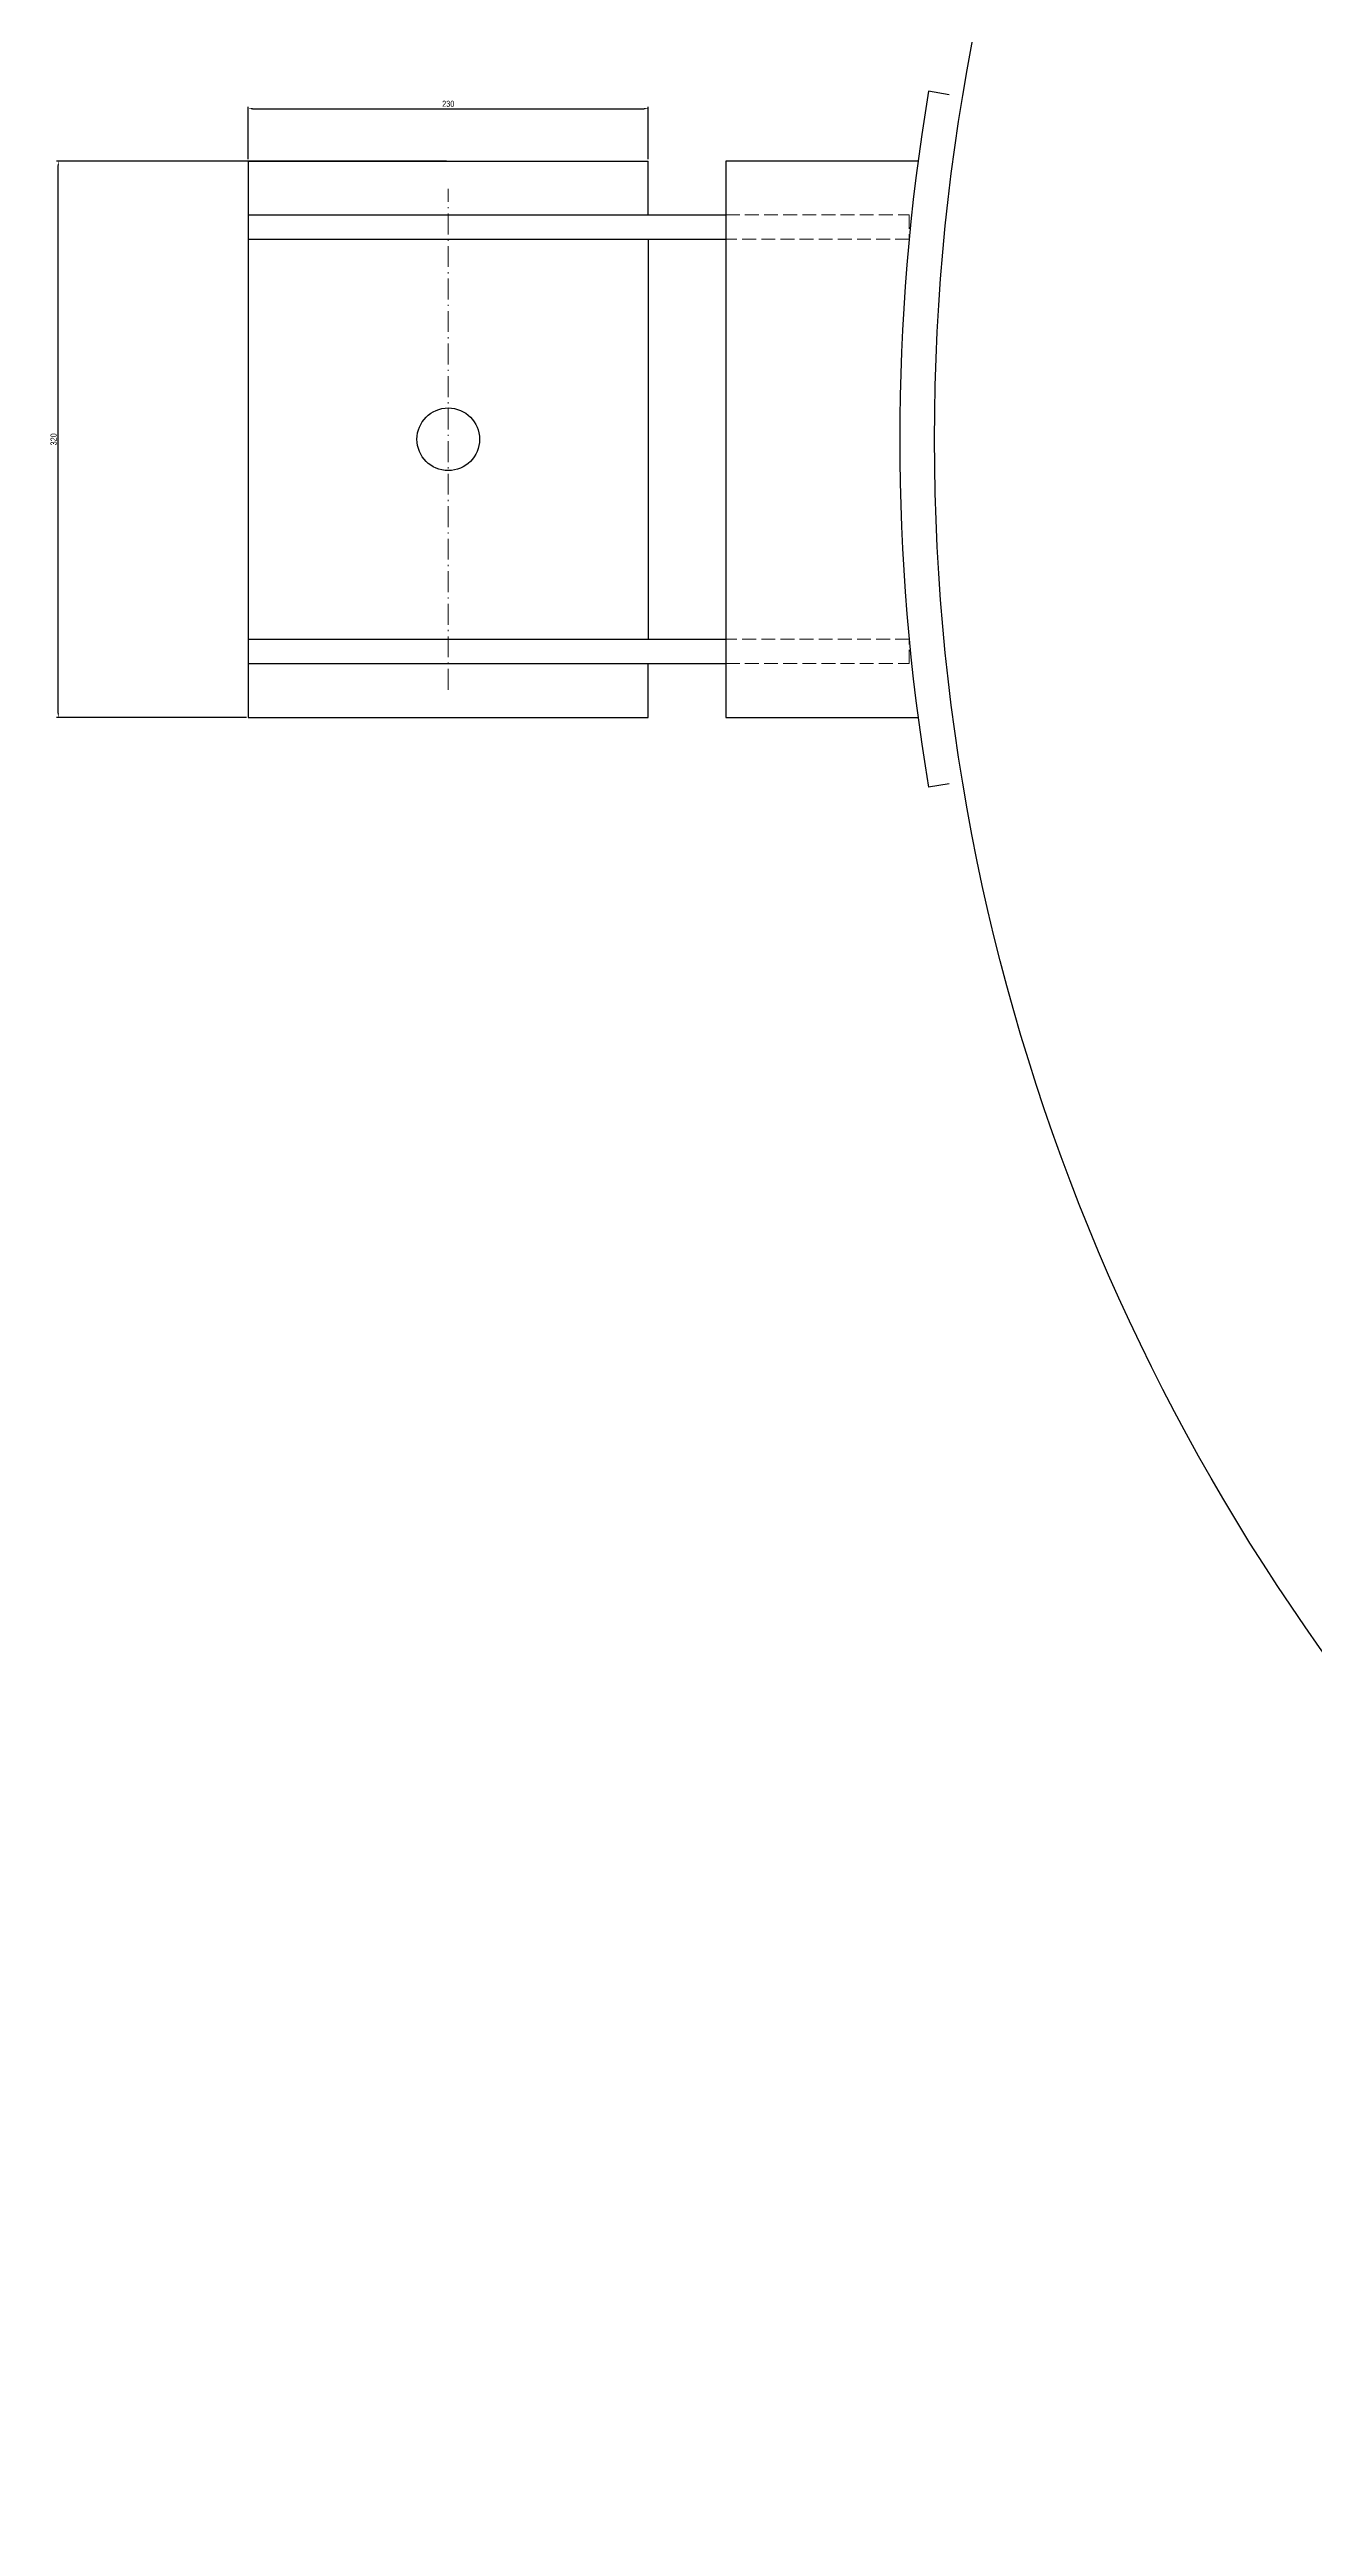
# Model space of a CAD drawing. Header units: millimetres. Extents: x -10878 to 64959, y -43701 to 1476.
# Drawn here: x 47835 to 48562, y -24516 to -23092 of the extents above; entities that cross this region are included whole.
import ezdxf

# ---------------------------------------------------------------- set-up
doc = ezdxf.new("R2010")
doc.units = ezdxf.units.MM
doc.linetypes.add('Center', pattern=[18.7, 12, -3, 0.7, -3])
doc.linetypes.add('Dashed', pattern=[11, 8, -3])
doc.layers.add('中心线', color=1, linetype='Center', lineweight=18)
doc.layers.add('虚线', color=6, linetype='Dashed', lineweight=18)
doc.styles.add('HGCAD', font='HGCAD.SHX', dxfattribs={"width": 0.75, "bigfont": 'HGCADHZ.SHX'})
doc.dimstyles.new('HGCAD$0', dxfattribs={"dimtxt": 3.5, "dimasz": 2.5, "dimexe": 1, "dimexo": 1, "dimgap": 1, "dimtad": 1, "dimdec": 1, "dimdsep": 46, "dimtxsty": 'HGCAD', "dimcen": 0, "dimadec": 1, "dimazin": 2, "dimtfac": 1, "dimtmove": 0, "dimatfit": 1, "dimfxl": 0, "dimarcsym": 0})

# ---------------------------------------------------------------- blocks, each defined once
blk = doc.blocks.new('*D61')
at = {"color": 0, "lineweight": -2, "transparency": 16777216}
for p, q in [((47949.1, -23155.5), (47949.1, -23125.4)), ((47951.6, -23126.4), (48176.6, -23126.4)), ((48179.1, -23155.5), (48179.1, -23125.4))]:
    blk.add_line(p, q, dxfattribs=at)
at = {"color": 0, "transparency": 16777216}
for points in [[(47951.6, -23125.9), (47951.6, -23126.8), (47949.1, -23126.4)], [(48176.6, -23125.9), (48176.6, -23126.8), (48179.1, -23126.4)]]:
    blk.add_solid(points, dxfattribs=at)
at = {"layer": 'Defpoints', "color": 0, "transparency": 16777216}
for p in [(48179.1, -23126.4), (47949.1, -23156.5), (48179.1, -23156.5)]:
    blk.add_point(p, dxfattribs=at)
at = {"color": 0, "transparency": 16777216, "insert": (48064.1, -23123.6), "char_height": 3.5, "attachment_point": 5, "style": 'HGCAD'}
blk.add_mtext('230', dxfattribs=at)
blk = doc.blocks.new('*D62')
at = {"color": 0, "lineweight": -2, "transparency": 16777216}
for p, q in [((48063.1, -23156.5), (47838.9, -23156.5)), ((47839.9, -23474), (47839.9, -23159)), ((47948.1, -23476.5), (47838.9, -23476.5))]:
    blk.add_line(p, q, dxfattribs=at)
at = {"color": 0, "transparency": 16777216}
for points in [[(47839.5, -23159), (47840.3, -23159), (47839.9, -23156.5)], [(47839.5, -23474), (47840.3, -23474), (47839.9, -23476.5)]]:
    blk.add_solid(points, dxfattribs=at)
at = {"layer": 'Defpoints', "color": 0, "transparency": 16777216}
for p in [(47839.9, -23156.5), (48064.1, -23156.5), (47949.1, -23476.5)]:
    blk.add_point(p, dxfattribs=at)
at = {"color": 0, "transparency": 16777216, "insert": (47837.2, -23316.5), "char_height": 3.5, "attachment_point": 5, "rotation": 90, "style": 'HGCAD'}
blk.add_mtext('320', dxfattribs=at)

msp = doc.modelspace()

# ---------------------------------------------------------------- linework, layer by layer
for p, q in [((48352, -23118.35), (48340.17, -23116.39)), ((47949.08, -23156.47), (47949.08, -23476.47)), ((47949.08, -23156.47), (48179.08, -23156.47)), ((48179.08, -23187.47), (48179.08, -23156.47)), ((48334.19, -23156.47), (48223.65, -23156.47)), ((48223.65, -23156.47), (48223.65, -23476.47)), ((47949.08, -23187.47), (48223.65, -23187.47)), ((47949.08, -23201.47), (48223.65, -23201.47)), ((48179.08, -23201.47), (48179.08, -23431.47)), ((47949.08, -23431.47), (48223.65, -23431.47)), ((47949.08, -23445.47), (48223.65, -23445.47)), ((48179.08, -23476.47), (48179.08, -23445.47)), ((47949.08, -23476.47), (48179.08, -23476.47)), ((48223.65, -23476.47), (48334.19, -23476.47)), ((48352, -23514.58), (48340.17, -23516.55))]:
    msp.add_line(p, q)
for centre, radius in [((49543.65, -23316.47), 1200), ((48064.08, -23316.47), 18)]:
    msp.add_circle(centre, radius)
msp.add_arc((49543.65, -23316.47), 1220, 170.56083, 189.43917)
at = {"layer": '中心线', "color": 1, "linetype": 'Center'}
msp.add_line((48064.08, -23460.47), (48064.08, -23172.47), dxfattribs=at)
at = {"layer": '虚线', "color": 6, "linetype": 'Dashed'}
for p, q in [((48223.65, -23187.47), (48329.08, -23187.47)), ((48329.08, -23187.47), (48329.08, -23201.47)), ((48329.08, -23201.47), (48223.65, -23201.47)), ((48329.08, -23431.47), (48223.65, -23431.47)), ((48329.08, -23445.47), (48329.08, -23431.47)), ((48223.65, -23445.47), (48329.08, -23445.47))]:
    msp.add_line(p, q, dxfattribs=at)

# ---------------------------------------------------------------- dimensions: what is measured, and where the dimension line sits
dim = msp.add_linear_dim(base=(48179.08, -23126.35), p1=(47949.08, -23156.47), p2=(48179.08, -23156.47), dimstyle='HGCAD$0', override={"dimtfill": 0})
dim.commit()
dim.dimension.update_dxf_attribs({"geometry": '*D61', "text_midpoint": (48064.08, -23123.6)})
dim = msp.add_linear_dim(base=(47839.92, -23156.47), p1=(47949.08, -23476.47), p2=(48064.08, -23156.47), angle=90, dimstyle='HGCAD$0', override={"dimtfill": 0})
dim.commit()
dim.dimension.update_dxf_attribs({"geometry": '*D62', "text_midpoint": (47837.17, -23316.47)})

doc.saveas('drawing.dxf')
